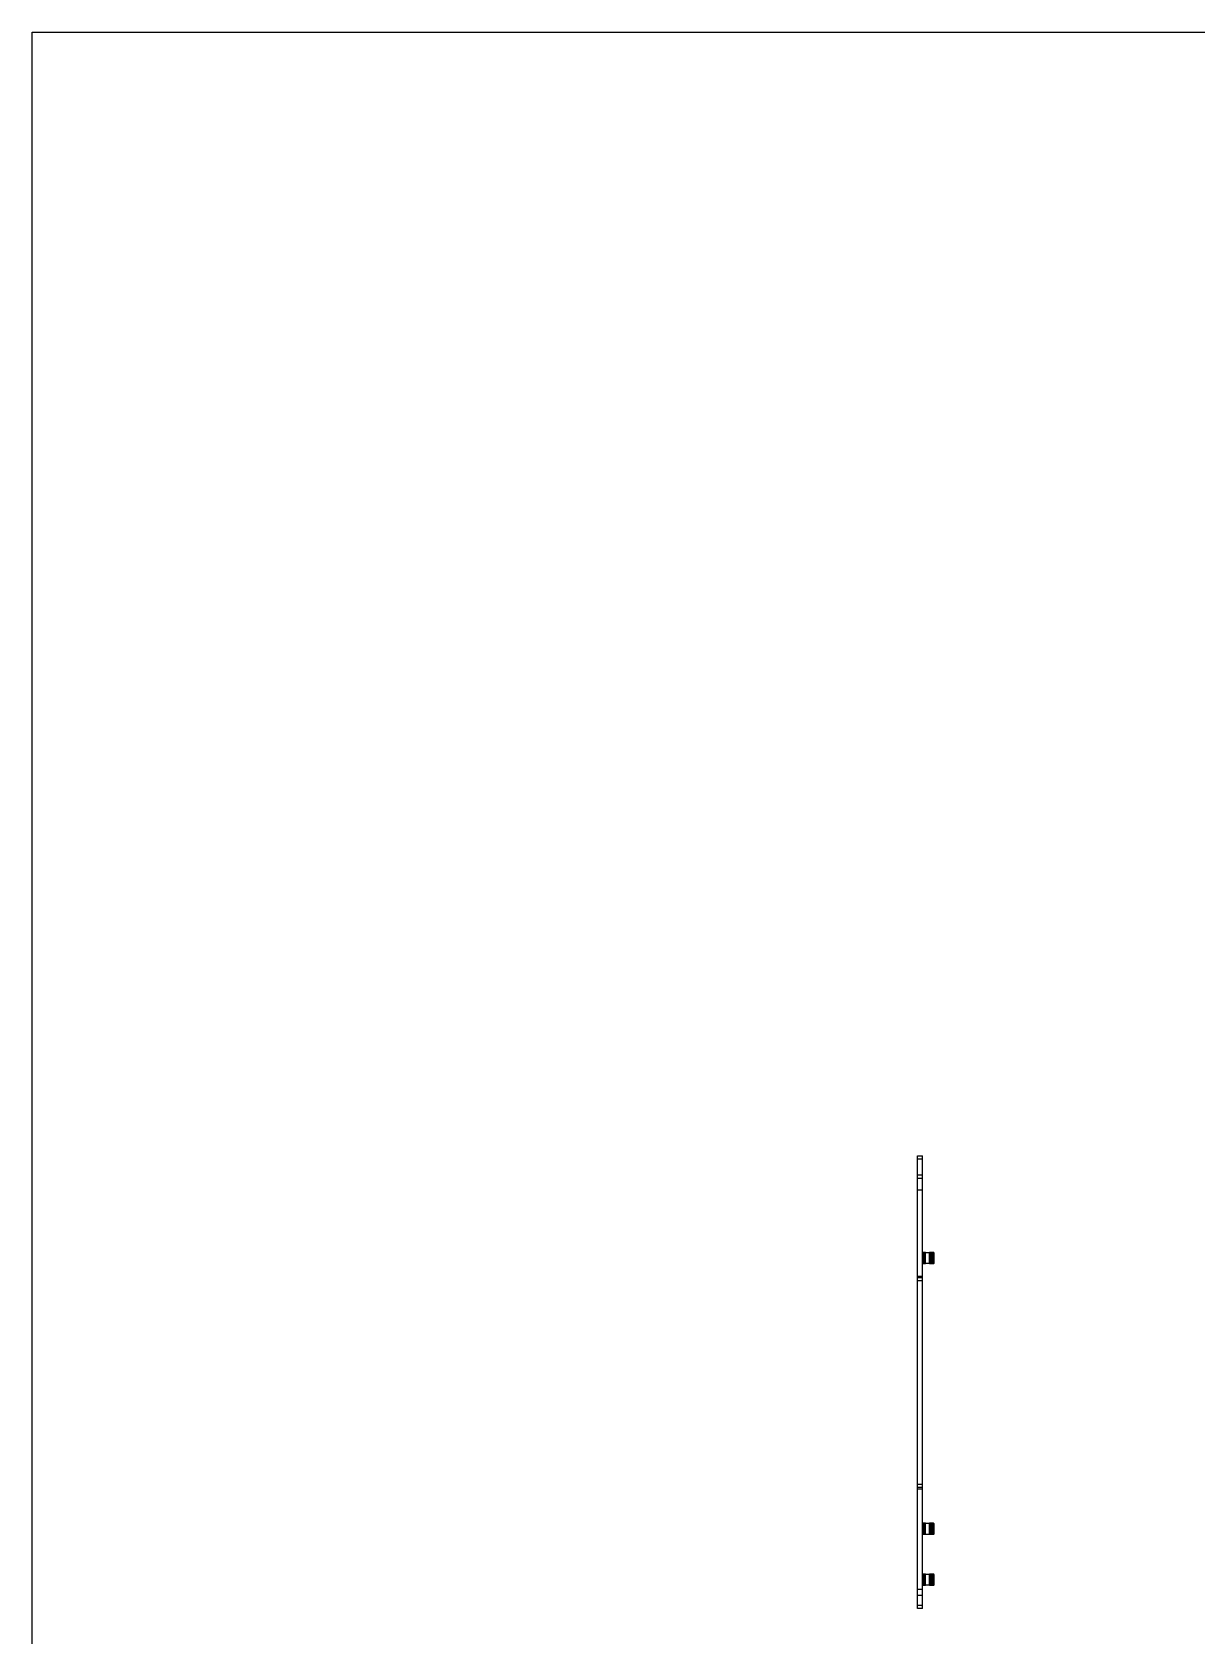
# Model space of a CAD drawing. Header units: millimetres. Extents: x 0 to 1189, y 0 to 841.
# Drawn here: x 0 to 355, y 352 to 841 of the extents above; entities that cross this region are included whole.
import ezdxf

# ---------------------------------------------------------------- set-up
doc = ezdxf.new("R2010")
doc.units = ezdxf.units.MM
doc.header["$LTSCALE"] = 65.395
doc.layers.get('0').update_dxf_attribs({"linetype": 'CONTINUOUS'})

msp = doc.modelspace()

# ---------------------------------------------------------------- linework, layer by layer
at = {"color": 7, "linetype": 'Continuous'}
for p, q in [((0, 0), (0, 841)), ((0, 841), (1189, 841)), ((269.88, 360.38), (269.88, 498.35)), ((269.88, 498.35), (271.38, 498.35)), ((271.38, 497.35), (269.88, 497.35)), ((271.38, 360.38), (271.38, 498.35)), ((269.88, 492.58), (271.38, 492.58)), ((269.88, 491.58), (271.38, 491.58)), ((271.38, 487.88), (269.88, 487.88)), ((272.28, 468.91), (271.38, 468.91)), ((272.28, 468.87), (271.38, 468.87)), ((274.73, 468.82), (271.38, 468.82)), ((272.28, 468.81), (271.38, 468.81)), ((271.38, 468.75), (272.28, 468.75)), ((272.28, 468.73), (271.38, 468.73)), ((271.38, 468.66), (272.28, 468.66)), ((272.28, 468.64), (271.38, 468.64)), ((271.38, 468.55), (272.28, 468.55)), ((272.28, 468.53), (271.38, 468.53)), ((271.38, 468.43), (272.28, 468.43)), ((272.28, 468.41), (271.38, 468.41)), ((271.38, 468.3), (272.28, 468.3)), ((272.28, 468.27), (271.38, 468.27)), ((271.38, 468.15), (272.28, 468.15)), ((272.28, 468.12), (271.38, 468.12)), ((271.38, 467.99), (272.28, 467.99)), ((272.28, 467.96), (271.38, 467.96)), ((271.38, 467.83), (272.28, 467.83)), ((272.28, 467.79), (271.38, 467.79)), ((271.38, 467.65), (272.28, 467.65)), ((272.28, 467.62), (271.38, 467.62)), ((271.38, 467.47), (272.28, 467.47)), ((272.28, 467.44), (271.38, 467.44)), ((271.38, 467.29), (272.28, 467.29)), ((272.28, 467.26), (271.38, 467.26)), ((271.38, 467.11), (272.28, 467.11)), ((272.28, 467.07), (271.38, 467.07)), ((271.38, 466.93), (272.28, 466.93)), ((272.28, 466.89), (271.38, 466.89)), ((271.38, 466.75), (272.28, 466.75)), ((272.28, 466.71), (271.38, 466.71)), ((271.38, 466.57), (272.28, 466.57)), ((272.28, 466.54), (271.38, 466.54)), ((271.38, 466.41), (272.28, 466.41)), ((272.28, 466.37), (271.38, 466.37)), ((271.38, 466.25), (272.28, 466.25)), ((272.28, 466.21), (271.38, 466.21)), ((271.38, 466.1), (272.28, 466.1)), ((272.28, 466.07), (271.38, 466.07)), ((271.38, 465.96), (272.28, 465.96)), ((272.28, 465.93), (271.38, 465.93)), ((271.38, 465.83), (272.28, 465.83)), ((272.28, 465.81), (271.38, 465.81)), ((271.38, 465.73), (272.28, 465.73)), ((272.28, 465.71), (271.38, 465.71)), ((271.38, 465.63), (272.28, 465.63)), ((272.28, 465.62), (271.38, 465.62)), ((271.38, 465.56), (272.28, 465.56)), ((274.73, 465.54), (271.38, 465.54)), ((272.28, 465.49), (271.38, 465.49)), ((272.28, 465.45), (271.38, 465.45)), ((272.28, 468.91), (272.28, 468.91)), ((272.28, 465.49), (272.28, 468.87)), ((272.28, 465.45), (272.28, 465.46)), ((273.48, 468.91), (273.48, 468.91)), ((274.73, 468.91), (273.48, 468.91)), ((273.48, 465.49), (273.48, 468.87)), ((274.73, 468.87), (273.48, 468.87)), ((274.73, 468.81), (273.48, 468.81)), ((273.48, 468.75), (274.73, 468.75)), ((274.73, 468.73), (273.48, 468.73)), ((273.48, 468.66), (274.73, 468.66)), ((274.73, 468.64), (273.48, 468.64)), ((273.48, 468.55), (274.73, 468.55)), ((274.73, 468.53), (273.48, 468.53)), ((273.48, 468.43), (274.73, 468.43)), ((274.73, 468.41), (273.48, 468.41)), ((273.48, 468.3), (274.73, 468.3)), ((274.73, 468.27), (273.48, 468.27)), ((273.48, 468.15), (274.73, 468.15)), ((274.73, 468.12), (273.48, 468.12)), ((273.48, 467.99), (274.73, 467.99)), ((274.73, 467.96), (273.48, 467.96)), ((273.48, 467.83), (274.73, 467.83)), ((274.73, 467.79), (273.48, 467.79)), ((273.48, 467.65), (274.73, 467.65)), ((274.73, 467.62), (273.48, 467.62)), ((273.48, 467.47), (274.73, 467.47)), ((274.73, 467.44), (273.48, 467.44)), ((273.48, 467.29), (274.73, 467.29)), ((274.73, 467.26), (273.48, 467.26)), ((273.48, 467.11), (274.73, 467.11)), ((274.73, 467.07), (273.48, 467.07)), ((273.48, 466.93), (274.73, 466.93)), ((274.73, 466.89), (273.48, 466.89)), ((273.48, 466.75), (274.73, 466.75)), ((274.73, 466.71), (273.48, 466.71)), ((273.48, 466.57), (274.73, 466.57)), ((274.73, 466.54), (273.48, 466.54)), ((273.48, 466.41), (274.73, 466.41)), ((274.73, 466.37), (273.48, 466.37)), ((273.48, 466.25), (274.73, 466.25)), ((274.73, 466.21), (273.48, 466.21)), ((273.48, 466.1), (274.73, 466.1)), ((274.73, 466.07), (273.48, 466.07)), ((273.48, 465.96), (274.73, 465.96)), ((274.73, 465.93), (273.48, 465.93)), ((273.48, 465.83), (274.73, 465.83)), ((274.73, 465.81), (273.48, 465.81)), ((273.48, 465.73), (274.73, 465.73)), ((274.73, 465.71), (273.48, 465.71)), ((273.48, 465.63), (274.73, 465.63)), ((274.73, 465.62), (273.48, 465.62)), ((273.48, 465.56), (274.73, 465.56)), ((274.73, 465.49), (273.48, 465.49)), ((273.48, 465.46), (273.48, 465.45)), ((274.73, 465.45), (273.48, 465.45)), ((274.73, 468.91), (274.73, 468.91)), ((274.73, 468.87), (274.73, 468.88)), ((274.73, 468.81), (274.73, 468.82)), ((274.73, 468.73), (274.73, 468.75)), ((274.73, 468.64), (274.73, 468.66)), ((274.73, 468.53), (274.73, 468.55)), ((274.73, 468.41), (274.73, 468.43)), ((274.73, 468.43), (274.78, 468.43)), ((274.73, 468.27), (274.73, 468.3)), ((274.73, 468.3), (274.78, 468.3)), ((274.73, 468.3), (274.8, 468.3)), ((274.73, 468.17), (274.8, 468.17)), ((274.73, 468.12), (274.73, 468.15)), ((274.73, 467.96), (274.73, 467.99)), ((274.73, 467.79), (274.73, 467.83)), ((274.73, 467.62), (274.73, 467.65)), ((274.73, 467.44), (274.73, 467.47)), ((274.73, 467.26), (274.73, 467.29)), ((274.73, 467.07), (274.73, 467.11)), ((274.73, 466.89), (274.73, 466.93)), ((274.73, 466.71), (274.73, 466.75)), ((274.73, 466.54), (274.73, 466.57)), ((274.73, 466.37), (274.73, 466.41)), ((274.73, 466.21), (274.73, 466.25)), ((274.73, 466.2), (274.8, 466.2)), ((274.73, 466.07), (274.73, 466.1)), ((274.75, 466.07), (274.73, 466.07)), ((274.73, 466.06), (274.8, 466.06)), ((274.73, 465.93), (274.73, 465.96)), ((274.75, 465.93), (274.73, 465.93)), ((274.73, 465.81), (274.73, 465.83)), ((274.73, 465.71), (274.73, 465.73)), ((274.73, 465.62), (274.73, 465.63)), ((274.73, 465.54), (274.73, 465.56)), ((274.73, 465.49), (274.73, 465.5)), ((274.73, 465.45), (274.73, 465.46)), ((274.78, 468.43), (274.8, 468.43)), ((274.78, 468.3), (274.8, 468.3)), ((274.88, 468.78), (274.84, 468.82)), ((274.88, 465.58), (274.84, 465.55)), ((274.88, 465.58), (274.88, 468.78)), ((269.88, 461.71), (271.38, 461.71)), ((269.88, 461.21), (271.38, 461.21)), ((271.38, 460.21), (269.88, 460.21)), ((269.88, 398.21), (271.38, 398.21)), ((271.38, 397.21), (269.88, 397.21)), ((271.38, 396.71), (269.88, 396.71)), ((272.28, 386.31), (271.38, 386.31)), ((272.28, 386.27), (271.38, 386.27)), ((274.73, 386.22), (271.38, 386.22)), ((272.28, 386.21), (271.38, 386.21)), ((271.38, 386.15), (272.28, 386.15)), ((272.28, 386.13), (271.38, 386.13)), ((271.38, 386.06), (272.28, 386.06)), ((272.28, 386.04), (271.38, 386.04)), ((271.38, 385.95), (272.28, 385.95)), ((272.28, 385.93), (271.38, 385.93)), ((271.38, 385.83), (272.28, 385.83)), ((272.28, 385.81), (271.38, 385.81)), ((271.38, 385.7), (272.28, 385.7)), ((272.28, 385.67), (271.38, 385.67)), ((271.38, 385.55), (272.28, 385.55)), ((272.28, 385.52), (271.38, 385.52)), ((271.38, 385.39), (272.28, 385.39)), ((272.28, 385.36), (271.38, 385.36)), ((271.38, 385.23), (272.28, 385.23)), ((272.28, 385.19), (271.38, 385.19)), ((271.38, 385.05), (272.28, 385.05)), ((272.28, 385.02), (271.38, 385.02)), ((271.38, 384.87), (272.28, 384.87)), ((272.28, 384.84), (271.38, 384.84)), ((271.38, 384.69), (272.28, 384.69)), ((272.28, 384.66), (271.38, 384.66)), ((271.38, 384.51), (272.28, 384.51)), ((272.28, 384.47), (271.38, 384.47)), ((271.38, 384.33), (272.28, 384.33)), ((272.28, 384.29), (271.38, 384.29)), ((271.38, 384.15), (272.28, 384.15)), ((272.28, 384.11), (271.38, 384.11)), ((271.38, 383.97), (272.28, 383.97)), ((272.28, 383.94), (271.38, 383.94)), ((271.38, 383.81), (272.28, 383.81)), ((272.28, 383.77), (271.38, 383.77)), ((271.38, 383.65), (272.28, 383.65)), ((272.28, 383.61), (271.38, 383.61)), ((271.38, 383.5), (272.28, 383.5)), ((272.28, 383.47), (271.38, 383.47)), ((271.38, 383.36), (272.28, 383.36)), ((272.28, 383.33), (271.38, 383.33)), ((271.38, 383.23), (272.28, 383.23)), ((272.28, 383.21), (271.38, 383.21)), ((271.38, 383.13), (272.28, 383.13)), ((272.28, 383.11), (271.38, 383.11)), ((271.38, 383.03), (272.28, 383.03)), ((272.28, 383.02), (271.38, 383.02)), ((271.38, 382.96), (272.28, 382.96)), ((274.73, 382.94), (271.38, 382.94)), ((272.28, 382.89), (271.38, 382.89)), ((272.28, 382.85), (271.38, 382.85)), ((272.28, 386.31), (272.28, 386.31)), ((272.28, 386.09), (272.28, 386.27)), ((272.28, 383.11), (272.28, 386.06)), ((272.28, 382.9), (272.28, 383.08)), ((272.28, 382.85), (272.28, 382.86)), ((274.73, 386.31), (273.48, 386.31)), ((273.48, 386.31), (273.48, 386.31)), ((274.73, 386.27), (273.48, 386.27)), ((273.48, 386.17), (273.48, 386.27)), ((274.73, 386.21), (273.48, 386.21)), ((273.48, 386.15), (274.73, 386.15)), ((273.48, 382.89), (273.48, 386.15)), ((274.73, 386.13), (273.48, 386.13)), ((273.48, 386.06), (274.73, 386.06)), ((274.73, 386.04), (273.48, 386.04)), ((273.48, 385.95), (274.73, 385.95)), ((274.73, 385.93), (273.48, 385.93)), ((273.48, 385.83), (274.73, 385.83)), ((274.73, 385.81), (273.48, 385.81)), ((273.48, 385.7), (274.73, 385.7)), ((274.73, 385.67), (273.48, 385.67)), ((273.48, 385.55), (274.73, 385.55)), ((274.73, 385.52), (273.48, 385.52)), ((273.48, 385.39), (274.73, 385.39)), ((274.73, 385.36), (273.48, 385.36)), ((273.48, 385.23), (274.73, 385.23)), ((274.73, 385.19), (273.48, 385.19)), ((273.48, 385.05), (274.73, 385.05)), ((274.73, 385.02), (273.48, 385.02)), ((273.48, 384.87), (274.73, 384.87)), ((274.73, 384.84), (273.48, 384.84)), ((273.48, 384.69), (274.73, 384.69)), ((274.73, 384.66), (273.48, 384.66)), ((273.48, 384.51), (274.73, 384.51)), ((274.73, 384.47), (273.48, 384.47)), ((273.48, 384.33), (274.73, 384.33)), ((274.73, 384.29), (273.48, 384.29)), ((273.48, 384.15), (274.73, 384.15)), ((274.73, 384.11), (273.48, 384.11)), ((273.48, 383.97), (274.73, 383.97)), ((274.73, 383.94), (273.48, 383.94)), ((273.48, 383.81), (274.73, 383.81)), ((274.73, 383.77), (273.48, 383.77)), ((273.48, 383.65), (274.73, 383.65)), ((274.73, 383.61), (273.48, 383.61)), ((273.48, 383.5), (274.73, 383.5)), ((274.73, 383.47), (273.48, 383.47)), ((273.48, 383.36), (274.73, 383.36)), ((274.73, 383.33), (273.48, 383.33)), ((273.48, 383.23), (274.73, 383.23)), ((274.73, 383.21), (273.48, 383.21)), ((273.48, 383.13), (274.73, 383.13)), ((274.73, 383.11), (273.48, 383.11)), ((273.48, 383.03), (274.73, 383.03)), ((274.73, 383.02), (273.48, 383.02)), ((273.48, 382.96), (274.73, 382.96)), ((274.73, 382.89), (273.48, 382.89)), ((273.48, 382.86), (273.48, 382.85)), ((274.73, 382.85), (273.48, 382.85)), ((274.73, 386.31), (274.73, 386.31)), ((274.73, 386.27), (274.73, 386.28)), ((274.73, 386.21), (274.73, 386.22)), ((274.73, 386.13), (274.73, 386.15)), ((274.73, 386.04), (274.73, 386.06)), ((274.73, 385.93), (274.73, 385.95)), ((274.73, 385.81), (274.73, 385.83)), ((274.73, 385.83), (274.78, 385.83)), ((274.73, 385.67), (274.73, 385.7)), ((274.73, 385.7), (274.8, 385.7)), ((274.73, 385.7), (274.78, 385.7)), ((274.73, 385.57), (274.8, 385.57)), ((274.73, 385.52), (274.73, 385.55)), ((274.73, 385.36), (274.73, 385.39)), ((274.73, 385.19), (274.73, 385.23)), ((274.73, 385.02), (274.73, 385.05)), ((274.73, 384.84), (274.73, 384.87)), ((274.73, 384.66), (274.73, 384.69)), ((274.73, 384.47), (274.73, 384.51)), ((274.73, 384.29), (274.73, 384.33)), ((274.73, 384.11), (274.73, 384.15)), ((274.73, 383.94), (274.73, 383.97)), ((274.73, 383.77), (274.73, 383.81)), ((274.73, 383.61), (274.73, 383.65)), ((274.73, 383.6), (274.8, 383.6)), ((274.73, 383.47), (274.73, 383.5)), ((274.75, 383.47), (274.73, 383.47)), ((274.73, 383.46), (274.8, 383.46)), ((274.73, 383.33), (274.73, 383.36)), ((274.75, 383.33), (274.73, 383.33)), ((274.73, 383.21), (274.73, 383.23)), ((274.73, 383.11), (274.73, 383.13)), ((274.73, 383.02), (274.73, 383.03)), ((274.73, 382.94), (274.73, 382.96)), ((274.73, 382.89), (274.73, 382.9)), ((274.73, 382.85), (274.73, 382.86)), ((274.78, 385.83), (274.8, 385.83)), ((274.78, 385.7), (274.8, 385.7)), ((274.88, 386.18), (274.84, 386.22)), ((274.88, 382.98), (274.84, 382.95)), ((274.88, 382.98), (274.88, 386.18)), ((272.28, 370.81), (271.38, 370.81)), ((272.28, 370.77), (271.38, 370.77)), ((274.73, 370.72), (271.38, 370.72)), ((272.28, 370.71), (271.38, 370.71)), ((271.38, 370.65), (272.28, 370.65)), ((272.28, 370.63), (271.38, 370.63)), ((271.38, 370.56), (272.28, 370.56)), ((272.28, 370.54), (271.38, 370.54)), ((271.38, 370.45), (272.28, 370.45)), ((272.28, 370.43), (271.38, 370.43)), ((271.38, 370.33), (272.28, 370.33)), ((272.28, 370.31), (271.38, 370.31)), ((271.38, 370.2), (272.28, 370.2)), ((272.28, 370.17), (271.38, 370.17)), ((271.38, 370.07), (271.68, 370.07)), ((271.38, 370.05), (272.28, 370.05)), ((272.28, 370.02), (271.38, 370.02)), ((271.38, 369.89), (272.28, 369.89)), ((272.28, 369.86), (271.38, 369.86)), ((271.38, 369.73), (272.28, 369.73)), ((272.28, 369.69), (271.38, 369.69)), ((271.38, 369.55), (272.28, 369.55)), ((272.28, 369.52), (271.38, 369.52)), ((271.38, 369.37), (272.28, 369.37)), ((272.28, 369.34), (271.38, 369.34)), ((271.38, 369.19), (272.28, 369.19)), ((272.28, 369.16), (271.38, 369.16)), ((271.38, 369.01), (272.28, 369.01)), ((272.28, 368.97), (271.38, 368.97)), ((271.38, 368.83), (272.28, 368.83)), ((272.28, 368.79), (271.38, 368.79)), ((271.38, 368.65), (272.28, 368.65)), ((272.28, 368.61), (271.38, 368.61)), ((271.38, 368.47), (272.28, 368.47)), ((272.28, 368.44), (271.38, 368.44)), ((271.38, 368.31), (272.28, 368.31)), ((272.28, 368.27), (271.38, 368.27)), ((271.38, 368.15), (272.28, 368.15)), ((272.28, 368.11), (271.38, 368.11)), ((271.38, 368), (272.28, 368)), ((272.28, 367.97), (271.38, 367.97)), ((271.38, 367.86), (272.28, 367.86)), ((272.28, 367.83), (271.38, 367.83)), ((271.38, 367.73), (272.28, 367.73)), ((272.28, 367.71), (271.38, 367.71)), ((271.38, 367.63), (272.28, 367.63)), ((272.28, 367.61), (271.38, 367.61)), ((271.38, 367.53), (272.28, 367.53)), ((272.28, 367.52), (271.38, 367.52)), ((271.38, 367.46), (272.28, 367.46)), ((274.73, 367.44), (271.38, 367.44)), ((272.28, 367.39), (271.38, 367.39)), ((272.28, 367.35), (271.38, 367.35)), ((272.28, 370.81), (272.28, 370.81)), ((272.28, 370.59), (272.28, 370.77)), ((272.28, 367.4), (272.28, 370.56)), ((272.28, 367.35), (272.28, 367.36)), ((274.73, 370.81), (273.48, 370.81)), ((273.48, 370.81), (273.48, 370.81)), ((274.73, 370.77), (273.48, 370.77)), ((273.48, 370.67), (273.48, 370.77)), ((274.73, 370.71), (273.48, 370.71)), ((273.48, 370.65), (274.73, 370.65)), ((273.48, 367.39), (273.48, 370.65)), ((274.73, 370.63), (273.48, 370.63)), ((273.48, 370.56), (274.73, 370.56)), ((274.73, 370.54), (273.48, 370.54)), ((273.48, 370.45), (274.73, 370.45)), ((274.73, 370.43), (273.48, 370.43)), ((273.48, 370.33), (274.73, 370.33)), ((274.73, 370.31), (273.48, 370.31)), ((273.48, 370.2), (274.73, 370.2)), ((274.73, 370.17), (273.48, 370.17)), ((273.48, 370.05), (274.73, 370.05)), ((274.73, 370.02), (273.48, 370.02)), ((273.48, 369.89), (274.73, 369.89)), ((274.73, 369.86), (273.48, 369.86)), ((273.48, 369.73), (274.73, 369.73)), ((274.73, 369.69), (273.48, 369.69)), ((273.48, 369.55), (274.73, 369.55)), ((274.73, 369.52), (273.48, 369.52)), ((273.48, 369.37), (274.73, 369.37)), ((274.73, 369.34), (273.48, 369.34)), ((273.48, 369.19), (274.73, 369.19)), ((274.73, 369.16), (273.48, 369.16)), ((273.48, 369.01), (274.73, 369.01)), ((274.73, 368.97), (273.48, 368.97)), ((273.48, 368.83), (274.73, 368.83)), ((274.73, 368.79), (273.48, 368.79)), ((273.48, 368.65), (274.73, 368.65)), ((274.73, 368.61), (273.48, 368.61)), ((273.48, 368.47), (274.73, 368.47)), ((274.73, 368.44), (273.48, 368.44)), ((273.48, 368.31), (274.73, 368.31)), ((274.73, 368.27), (273.48, 368.27)), ((273.48, 368.15), (274.73, 368.15)), ((274.73, 368.11), (273.48, 368.11)), ((273.48, 368), (274.73, 368)), ((274.73, 367.97), (273.48, 367.97)), ((273.48, 367.86), (274.73, 367.86)), ((274.73, 367.83), (273.48, 367.83)), ((273.48, 367.73), (274.73, 367.73)), ((274.73, 367.71), (273.48, 367.71)), ((273.48, 367.63), (274.73, 367.63)), ((274.73, 367.61), (273.48, 367.61)), ((273.48, 367.53), (274.73, 367.53)), ((274.73, 367.52), (273.48, 367.52)), ((273.48, 367.46), (274.73, 367.46)), ((274.73, 367.39), (273.48, 367.39)), ((273.48, 367.36), (273.48, 367.35)), ((274.73, 367.35), (273.48, 367.35)), ((274.73, 370.81), (274.73, 370.81)), ((274.73, 370.77), (274.73, 370.78)), ((274.73, 370.71), (274.73, 370.72)), ((274.73, 370.63), (274.73, 370.65)), ((274.73, 370.54), (274.73, 370.56)), ((274.73, 370.43), (274.73, 370.45)), ((274.73, 370.31), (274.73, 370.33)), ((274.73, 370.33), (274.78, 370.33)), ((274.73, 370.17), (274.73, 370.2)), ((274.73, 370.2), (274.8, 370.2)), ((274.73, 370.2), (274.78, 370.2)), ((274.73, 370.07), (274.8, 370.07)), ((274.73, 370.02), (274.73, 370.05)), ((274.73, 369.86), (274.73, 369.89)), ((274.73, 369.69), (274.73, 369.73)), ((274.73, 369.52), (274.73, 369.55)), ((274.73, 369.34), (274.73, 369.37)), ((274.73, 369.16), (274.73, 369.19)), ((274.73, 368.97), (274.73, 369.01)), ((274.73, 368.79), (274.73, 368.83)), ((274.73, 368.61), (274.73, 368.65)), ((274.73, 368.44), (274.73, 368.47)), ((274.73, 368.27), (274.73, 368.31)), ((274.73, 368.11), (274.73, 368.15)), ((274.73, 368.1), (274.8, 368.1)), ((274.73, 367.97), (274.73, 368)), ((274.75, 367.97), (274.73, 367.97)), ((274.73, 367.96), (274.8, 367.96)), ((274.73, 367.83), (274.73, 367.86)), ((274.75, 367.83), (274.73, 367.83)), ((274.73, 367.71), (274.73, 367.73)), ((274.73, 367.61), (274.73, 367.63)), ((274.73, 367.52), (274.73, 367.53)), ((274.73, 367.44), (274.73, 367.46)), ((274.73, 367.39), (274.73, 367.4)), ((274.73, 367.35), (274.73, 367.36)), ((274.78, 370.33), (274.8, 370.33)), ((274.78, 370.2), (274.8, 370.2)), ((274.88, 370.68), (274.84, 370.72)), ((274.88, 367.48), (274.84, 367.45)), ((274.88, 367.48), (274.88, 370.68)), ((269.88, 366.28), (271.38, 366.28)), ((271.38, 364.28), (269.88, 364.28)), ((269.88, 361.38), (271.38, 361.38)), ((271.38, 360.38), (269.88, 360.38))]:
    msp.add_line(p, q, dxfattribs=at)
for centre, radius, start, end in [((271.58, 352.17), 114.03, 89.8678, 90.103), ((271.38, 464.99), 5.16, 48.7454, 49.4829), ((271.74, 464.84), 5.02, 52.7984, 53.5136), ((269.79, 464.79), 6.41, 39.2117, 39.5667), ((272.07, 464.51), 5.06, 57.6769, 58.3466), ((269.5, 464.69), 6.66, 37.9083, 38.2597), ((272.35, 463.87), 5.42, 63.4597, 64.0509), ((269.27, 464.57), 6.86, 36.9664, 37.3148), ((272.58, 462.55), 6.48, 70.165, 70.6361), ((269.11, 464.45), 7, 36.355, 36.7012), ((272.73, 459.17), 9.59, 77.7009, 78.0076), ((269.03, 464.33), 7.08, 36.0541, 36.3992), ((269.34, 464.43), 6.7, 35.3175, 36.4127), ((269.41, 464.31), 6.63, 35.6158, 36.7148), ((272.82, 477.15), 9.2, 281.9868, 282.4646), ((269.57, 464.19), 6.49, 36.2224, 37.3286), ((272.66, 473.87), 6.22, 289.3556, 290.0889), ((269.79, 464.06), 6.29, 37.1575, 38.2738), ((272.44, 472.52), 5.22, 295.939, 296.8583), ((270.06, 463.94), 6.05, 38.4528, 39.5812), ((272.17, 471.81), 4.88, 301.6426, 302.6826), ((270.39, 463.81), 5.77, 40.1528, 41.2935), ((271.74, 471.51), 5.02, 306.4864, 307.2016), ((270.49, 463.43), 5.83, 43.0903, 43.4515), ((271.38, 471.21), 5.16, 310.5171, 311.2546), ((270.88, 463.25), 5.55, 45.7946, 46.1562), ((271.11, 470.87), 5.22, 313.8273, 314.9807), ((271.27, 463.03), 5.32, 49.1191, 49.4769), ((270.74, 470.7), 5.49, 316.5326, 317.6831), ((271.84, 462.99), 4.85, 52.4148, 53.5243), ((270.39, 470.56), 5.77, 318.7061, 319.8468), ((272.17, 462.56), 4.88, 57.3171, 58.3571), ((270.06, 470.43), 6.05, 320.4184, 321.5468), ((272.44, 461.85), 5.22, 63.1414, 64.0607), ((269.79, 470.3), 6.29, 321.7258, 322.8421), ((272.66, 460.5), 6.22, 69.9108, 70.6442), ((269.24, 470.43), 6.9, 322.6842, 323.0306), ((272.65, 456.46), 9.97, 77.8565, 78.0045), ((269.08, 470.31), 7.04, 323.2978, 323.6421), ((269, 470.18), 7.12, 323.5997, 323.9429), ((269, 470.06), 7.12, 323.5997, 323.9429), ((272.65, 475.57), 9.97, 281.9955, 282.1435), ((269.26, 469.8), 6.82, 323.2939, 324.0052), ((272.5, 472.05), 6.73, 289.3685, 289.5961), ((269.41, 469.68), 6.68, 322.6802, 323.3961), ((272.27, 470.67), 5.62, 295.9545, 296.2405), ((269.64, 469.57), 6.48, 321.7351, 322.4575), ((269.92, 469.47), 6.23, 320.428, 321.1579), ((271.98, 470), 5.24, 301.6593, 301.9836), ((271.64, 469.66), 5.19, 306.4924, 306.8391), ((271.27, 469.5), 5.32, 310.5231, 310.8809), ((270.19, 465.12), 5.88, 38.4443, 39.2177), ((269.92, 465.02), 6.12, 37.1492, 37.9142), ((269.7, 464.9), 6.32, 36.2143, 36.9721), ((269.56, 464.78), 6.45, 35.6078, 36.3606), ((269.48, 464.66), 6.52, 35.3095, 36.0597), ((270.86, 463.77), 5.33, 42.3075, 43.0967), ((271.22, 463.6), 5.06, 45.0095, 45.8012), ((271.59, 463.39), 4.84, 48.3408, 49.1259), ((269.72, 470.07), 6.3, 323.0274, 323.7872), ((272.89, 457.55), 8.86, 77.5302, 77.8601), ((269.43, 470.05), 6.61, 323.6455, 324.0125), ((272.97, 441.25), 24.88, 85.7688, 85.8838), ((269.35, 469.93), 6.68, 323.9463, 324.3121), ((272.97, 490.76), 24.88, 274.1162, 274.2312), ((269.35, 469.8), 6.68, 323.9463, 324.3121), ((272.89, 474.48), 8.86, 282.1399, 282.4698), ((272.65, 471.62), 6.27, 289.5974, 289.8401), ((272.52, 470.15), 5.04, 296.2341, 296.8675), ((272.25, 469.56), 4.72, 301.9767, 302.6925), ((272.34, 464.95), 4.55, 57.3015, 57.6718), ((272.61, 464.39), 4.85, 63.127, 63.455), ((272.82, 463.22), 5.77, 69.8988, 70.161), ((272.97, 460.24), 8.5, 77.5271, 77.6983), ((272.03, 471.13), 4.54, 307.2069, 307.6011), ((271.69, 470.85), 4.68, 311.2598, 311.6652), ((269.7, 469.85), 6.27, 324.0095, 324.3971), ((269.63, 469.72), 6.34, 324.3091, 324.6954), ((269.63, 469.6), 6.34, 324.3091, 324.6954), ((269.7, 469.48), 6.27, 324.0095, 324.3971), ((269.85, 469.36), 6.14, 323.4005, 323.7908), ((272.83, 471.13), 5.75, 289.8378, 290.1009), ((270.06, 469.24), 5.95, 322.4619, 322.8559), ((270.33, 469.14), 5.71, 321.1625, 321.561), ((271.58, 269.57), 114.03, 89.8678, 90.103), ((271.38, 382.39), 5.16, 48.7454, 49.4829), ((271.74, 382.24), 5.02, 52.7984, 53.5136), ((269.79, 382.19), 6.41, 39.2117, 39.5667), ((272.07, 381.91), 5.06, 57.6769, 58.3466), ((269.5, 382.09), 6.66, 37.9083, 38.2597), ((272.35, 381.27), 5.42, 63.4597, 64.0509), ((269.27, 381.97), 6.86, 36.9664, 37.3148), ((272.58, 379.95), 6.48, 70.165, 70.6361), ((269.11, 381.85), 7, 36.355, 36.7012), ((272.73, 376.57), 9.59, 77.7009, 78.0076), ((269.03, 381.73), 7.08, 36.0541, 36.3992), ((269.34, 381.83), 6.7, 35.3175, 36.4127), ((269.41, 381.71), 6.63, 35.6158, 36.7148), ((272.82, 394.55), 9.2, 281.9868, 282.4646), ((269.57, 381.59), 6.49, 36.2224, 37.3286), ((272.66, 391.27), 6.22, 289.3556, 290.0889), ((269.79, 381.46), 6.29, 37.1575, 38.2738), ((272.44, 389.92), 5.22, 295.939, 296.8583), ((270.06, 381.34), 6.05, 38.4528, 39.5812), ((272.17, 389.21), 4.88, 301.6426, 302.6826), ((270.39, 381.21), 5.77, 40.1528, 41.2935), ((271.74, 388.91), 5.02, 306.4864, 307.2016), ((270.49, 380.83), 5.83, 43.0903, 43.4515), ((271.38, 388.61), 5.16, 310.5171, 311.2546), ((270.88, 380.65), 5.55, 45.7946, 46.1562), ((271.11, 388.27), 5.22, 313.8273, 314.9807), ((271.27, 380.43), 5.32, 49.1191, 49.4769), ((270.74, 388.1), 5.49, 316.5326, 317.6831), ((271.84, 380.39), 4.85, 52.4148, 53.5243), ((270.39, 387.96), 5.77, 318.7061, 319.8468), ((272.17, 379.96), 4.88, 57.3171, 58.3571), ((270.06, 387.83), 6.05, 320.4184, 321.5468), ((272.44, 379.25), 5.22, 63.1414, 64.0607), ((269.79, 387.7), 6.29, 321.7258, 322.8421), ((272.66, 377.9), 6.22, 69.9108, 70.6442), ((269.24, 387.83), 6.9, 322.6842, 323.0306), ((272.65, 373.86), 9.97, 77.8565, 78.0045), ((269.08, 387.71), 7.04, 323.2978, 323.6421), ((269, 387.58), 7.12, 323.5997, 323.9429), ((269, 387.46), 7.12, 323.5997, 323.9429), ((272.65, 392.97), 9.97, 281.9955, 282.1435), ((269.26, 387.2), 6.82, 323.2939, 324.0052), ((272.5, 389.45), 6.73, 289.3685, 289.5961), ((269.41, 387.08), 6.68, 322.6802, 323.3961), ((272.27, 388.07), 5.62, 295.9545, 296.2405), ((269.64, 386.97), 6.48, 321.7351, 322.4575), ((269.92, 386.87), 6.23, 320.428, 321.1579), ((271.98, 387.4), 5.24, 301.6593, 301.9836), ((271.64, 387.06), 5.19, 306.4924, 306.8391), ((271.27, 386.9), 5.32, 310.5231, 310.8809), ((270.19, 382.52), 5.88, 38.4443, 39.2177), ((269.92, 382.42), 6.12, 37.1492, 37.9142), ((269.7, 382.3), 6.32, 36.2143, 36.9721), ((269.56, 382.18), 6.45, 35.6078, 36.3606), ((269.48, 382.06), 6.52, 35.3095, 36.0597), ((270.86, 381.17), 5.33, 42.3075, 43.0967), ((271.22, 381), 5.06, 45.0095, 45.8012), ((271.59, 380.79), 4.84, 48.3408, 49.1259), ((269.72, 387.47), 6.3, 323.0274, 323.7872), ((272.89, 374.95), 8.86, 77.5302, 77.8601), ((269.43, 387.45), 6.61, 323.6455, 324.0125), ((272.97, 358.65), 24.88, 85.7688, 85.8838), ((269.35, 387.33), 6.68, 323.9463, 324.3121), ((272.97, 408.16), 24.88, 274.1162, 274.2312), ((269.35, 387.2), 6.68, 323.9463, 324.3121), ((272.89, 391.88), 8.86, 282.1399, 282.4698), ((272.65, 389.02), 6.27, 289.5974, 289.8401), ((272.52, 387.55), 5.04, 296.2341, 296.8675), ((272.25, 386.96), 4.72, 301.9767, 302.6925), ((272.34, 382.35), 4.55, 57.3015, 57.6718), ((272.61, 381.79), 4.85, 63.127, 63.455), ((272.82, 380.62), 5.77, 69.8988, 70.161), ((272.97, 377.64), 8.5, 77.5271, 77.6983), ((272.03, 388.53), 4.54, 307.2069, 307.6011), ((271.69, 388.25), 4.68, 311.2598, 311.6652), ((269.7, 387.25), 6.27, 324.0095, 324.3971), ((269.63, 387.12), 6.34, 324.3091, 324.6954), ((269.63, 387), 6.34, 324.3091, 324.6954), ((269.7, 386.88), 6.27, 324.0095, 324.3971), ((269.85, 386.76), 6.14, 323.4005, 323.7908), ((272.83, 388.53), 5.75, 289.8378, 290.1009), ((270.06, 386.64), 5.95, 322.4619, 322.8559), ((270.33, 386.54), 5.71, 321.1625, 321.561), ((271.38, 366.89), 5.16, 48.7454, 49.4829), ((271.74, 366.74), 5.02, 52.7984, 53.5136), ((269.79, 366.69), 6.41, 39.2117, 39.5667), ((272.07, 366.41), 5.06, 57.6769, 58.3466), ((269.5, 366.59), 6.66, 37.9083, 38.2597), ((272.35, 365.77), 5.42, 63.4597, 64.0509), ((269.27, 366.47), 6.86, 36.9664, 37.3148), ((272.58, 364.45), 6.48, 70.165, 70.6361), ((269.11, 366.35), 7, 36.355, 36.7012), ((272.73, 361.07), 9.59, 77.7009, 78.0076), ((269.03, 366.23), 7.08, 36.0541, 36.3992), ((269.34, 366.33), 6.7, 35.3175, 36.4127), ((269.41, 366.21), 6.63, 35.6158, 36.7148), ((272.82, 379.05), 9.2, 281.9868, 282.4646), ((269.57, 366.09), 6.49, 36.2224, 37.3286), ((272.66, 375.77), 6.22, 289.3556, 290.0889), ((269.79, 365.96), 6.29, 37.1575, 38.2738), ((272.44, 374.42), 5.22, 295.939, 296.8583), ((270.06, 365.84), 6.05, 38.4528, 39.5812), ((272.17, 373.71), 4.88, 301.6426, 302.6826), ((270.39, 365.71), 5.77, 40.1528, 41.2935), ((271.74, 373.41), 5.02, 306.4864, 307.2016), ((270.49, 365.33), 5.83, 43.0903, 43.4515), ((271.38, 373.11), 5.16, 310.5171, 311.2546), ((270.88, 365.15), 5.55, 45.7946, 46.1562), ((271.11, 372.77), 5.22, 313.8273, 314.9807), ((271.27, 364.93), 5.32, 49.1191, 49.4769), ((270.74, 372.6), 5.49, 316.5326, 317.6831), ((271.84, 364.89), 4.85, 52.4148, 53.5243), ((270.39, 372.46), 5.77, 318.7061, 319.8468), ((272.17, 364.46), 4.88, 57.3171, 58.3571), ((270.06, 372.33), 6.05, 320.4184, 321.5468), ((272.44, 363.75), 5.22, 63.1414, 64.0607), ((269.79, 372.2), 6.29, 321.7258, 322.8421), ((272.66, 362.4), 6.22, 69.9108, 70.6442), ((269.24, 372.33), 6.9, 322.6842, 323.0306), ((272.65, 358.36), 9.97, 77.8565, 78.0045), ((269.08, 372.21), 7.04, 323.2978, 323.6421), ((269, 372.08), 7.12, 323.5997, 323.9429), ((269, 371.96), 7.12, 323.5997, 323.9429), ((272.65, 377.47), 9.97, 281.9955, 282.1435), ((269.26, 371.7), 6.82, 323.2939, 324.0052), ((272.5, 373.95), 6.73, 289.3685, 289.5961), ((269.41, 371.58), 6.68, 322.6802, 323.3961), ((272.27, 372.57), 5.62, 295.9545, 296.2405), ((269.64, 371.47), 6.48, 321.7351, 322.4575), ((269.92, 371.37), 6.23, 320.428, 321.1579), ((271.98, 371.9), 5.24, 301.6593, 301.9836), ((271.64, 371.56), 5.19, 306.4924, 306.8391), ((271.27, 371.4), 5.32, 310.5231, 310.8809), ((270.19, 367.02), 5.88, 38.4443, 39.2177), ((269.92, 366.92), 6.12, 37.1492, 37.9142), ((269.7, 366.8), 6.32, 36.2143, 36.9721), ((269.56, 366.68), 6.45, 35.6078, 36.3606), ((269.48, 366.56), 6.52, 35.3095, 36.0597), ((270.86, 365.67), 5.33, 42.3075, 43.0967), ((271.22, 365.5), 5.06, 45.0095, 45.8012), ((271.59, 365.29), 4.84, 48.3408, 49.1259), ((269.72, 371.97), 6.3, 323.0274, 323.7872), ((272.89, 359.45), 8.86, 77.5302, 77.8601), ((269.43, 371.95), 6.61, 323.6455, 324.0125), ((272.97, 343.15), 24.88, 85.7688, 85.8838), ((269.35, 371.83), 6.68, 323.9463, 324.3121), ((272.97, 392.66), 24.88, 274.1162, 274.2312), ((269.35, 371.7), 6.68, 323.9463, 324.3121), ((272.89, 376.38), 8.86, 282.1399, 282.4698), ((272.65, 373.52), 6.27, 289.5974, 289.8401), ((272.52, 372.05), 5.04, 296.2341, 296.8675), ((272.25, 371.46), 4.72, 301.9767, 302.6925), ((272.34, 366.85), 4.55, 57.3015, 57.6718), ((272.61, 366.29), 4.85, 63.127, 63.455), ((272.82, 365.12), 5.77, 69.8988, 70.161), ((272.97, 362.14), 8.5, 77.5271, 77.6983), ((272.03, 373.03), 4.54, 307.2069, 307.6011), ((271.69, 372.75), 4.68, 311.2598, 311.6652), ((269.7, 371.75), 6.27, 324.0095, 324.3971), ((269.63, 371.62), 6.34, 324.3091, 324.6954), ((269.63, 371.5), 6.34, 324.3091, 324.6954), ((269.7, 371.38), 6.27, 324.0095, 324.3971), ((269.85, 371.26), 6.14, 323.4005, 323.7908), ((272.83, 373.03), 5.75, 289.8378, 290.1009), ((270.06, 371.14), 5.95, 322.4619, 322.8559), ((270.33, 371.04), 5.71, 321.1625, 321.561)]:
    msp.add_arc(centre, radius, start, end, dxfattribs=at)
for points in [[(271.84, 468.17), (271.69, 468.17), (271.53, 468.17), (271.38, 468.17)], [(272.28, 467.52), (271.98, 467.52), (271.68, 467.53), (271.38, 467.53)], [(272.28, 467.35), (271.98, 467.35), (271.68, 467.36), (271.38, 467.36)], [(272.28, 467), (271.98, 467), (271.68, 467.01), (271.38, 467.01)], [(272.28, 466.83), (271.98, 466.83), (271.68, 466.84), (271.38, 466.84)], [(272.28, 466.66), (271.98, 466.66), (271.68, 466.67), (271.38, 466.67)], [(272.28, 466.5), (271.98, 466.5), (271.68, 466.5), (271.38, 466.5)], [(272.28, 466.34), (271.98, 466.34), (271.68, 466.35), (271.38, 466.35)], [(272.28, 468.16), (272.13, 468.16), (271.99, 468.16), (271.84, 468.17)], [(272.28, 466.2), (272.13, 466.2), (271.99, 466.2), (271.84, 466.2)], [(273.48, 468.17), (273.62, 468.17), (273.76, 468.17), (273.91, 468.17)], [(273.48, 468.02), (273.92, 468.02), (274.36, 468.02), (274.8, 468.02)], [(273.48, 467.87), (273.92, 467.87), (274.36, 467.86), (274.8, 467.86)], [(273.48, 467.71), (273.92, 467.71), (274.36, 467.7), (274.8, 467.7)], [(273.48, 467.54), (273.92, 467.54), (274.36, 467.53), (274.8, 467.53)], [(273.48, 466.21), (273.62, 466.21), (273.76, 466.2), (273.91, 466.2)], [(273.91, 468.17), (274.18, 468.17), (274.45, 468.17), (274.73, 468.17)], [(273.91, 466.2), (274.18, 466.19), (274.45, 466.2), (274.73, 466.2)], [(271.84, 385.57), (271.69, 385.57), (271.53, 385.57), (271.38, 385.57)], [(272.28, 384.92), (271.98, 384.92), (271.68, 384.93), (271.38, 384.93)], [(272.28, 384.75), (271.98, 384.75), (271.68, 384.76), (271.38, 384.76)], [(272.28, 384.4), (271.98, 384.4), (271.68, 384.41), (271.38, 384.41)], [(272.28, 384.23), (271.98, 384.23), (271.68, 384.24), (271.38, 384.24)], [(272.28, 384.06), (271.98, 384.06), (271.68, 384.07), (271.38, 384.07)], [(272.28, 383.9), (271.98, 383.9), (271.68, 383.9), (271.38, 383.9)], [(272.28, 383.74), (271.98, 383.74), (271.68, 383.75), (271.38, 383.75)], [(272.28, 385.56), (272.13, 385.56), (271.99, 385.56), (271.84, 385.57)], [(272.28, 383.6), (272.13, 383.6), (271.99, 383.6), (271.84, 383.6)], [(273.48, 385.57), (273.62, 385.57), (273.76, 385.57), (273.91, 385.57)], [(273.48, 385.42), (273.92, 385.42), (274.36, 385.42), (274.8, 385.42)], [(273.48, 385.27), (273.92, 385.27), (274.36, 385.26), (274.8, 385.26)], [(273.48, 385.11), (273.92, 385.11), (274.36, 385.1), (274.8, 385.1)], [(273.48, 384.94), (273.92, 384.94), (274.36, 384.93), (274.8, 384.93)], [(273.48, 383.61), (273.62, 383.61), (273.76, 383.6), (273.91, 383.6)], [(273.91, 385.57), (274.18, 385.57), (274.45, 385.57), (274.73, 385.57)], [(273.91, 383.6), (274.18, 383.59), (274.45, 383.6), (274.73, 383.6)], [(271.38, 369.92), (271.68, 369.92), (271.98, 369.92), (272.28, 369.92)], [(271.38, 369.76), (271.68, 369.76), (271.98, 369.77), (272.28, 369.77)], [(271.38, 369.6), (271.68, 369.6), (271.98, 369.61), (272.28, 369.61)], [(271.38, 369.43), (271.68, 369.43), (271.98, 369.44), (272.28, 369.44)], [(271.38, 368.1), (271.48, 368.1), (271.58, 368.1), (271.68, 368.1)], [(271.68, 370.07), (271.78, 370.07), (271.88, 370.07), (271.98, 370.07)], [(271.68, 368.1), (271.78, 368.1), (271.88, 368.1), (271.98, 368.1)], [(271.98, 370.07), (272.08, 370.07), (272.18, 370.07), (272.28, 370.07)], [(271.98, 368.1), (272.08, 368.1), (272.18, 368.11), (272.28, 368.11)], [(273.48, 370.07), (273.62, 370.07), (273.76, 370.07), (273.91, 370.07)], [(273.48, 369.92), (273.92, 369.92), (274.36, 369.92), (274.8, 369.92)], [(273.48, 369.77), (273.92, 369.77), (274.36, 369.76), (274.8, 369.76)], [(273.48, 369.61), (273.92, 369.61), (274.36, 369.6), (274.8, 369.6)], [(273.48, 369.44), (273.92, 369.44), (274.36, 369.43), (274.8, 369.43)], [(273.48, 368.11), (273.62, 368.11), (273.76, 368.1), (273.91, 368.1)], [(273.91, 370.07), (274.18, 370.07), (274.45, 370.07), (274.73, 370.07)], [(273.91, 368.1), (274.18, 368.09), (274.45, 368.1), (274.73, 368.1)]]:
    msp.add_open_spline(points, degree=3, dxfattribs=at)
for points, knots in [([(272.28, 468.01), (272.13, 468.01), (271.83, 468.03), (271.53, 468.02), (271.38, 468.02)], [0, 0, 0, 0, 0.499993, 1, 1, 1, 1]), ([(272.28, 467.85), (272.13, 467.85), (271.83, 467.87), (271.53, 467.87), (271.38, 467.86)], [0, 0, 0, 0, 0.499988, 1, 1, 1, 1]), ([(272.28, 467.69), (272.13, 467.69), (271.83, 467.7), (271.53, 467.7), (271.38, 467.7)], [0, 0, 0, 0, 0.499983, 1, 1, 1, 1]), ([(271.38, 467.18), (271.53, 467.18), (271.83, 467.18), (272.13, 467.19), (272.28, 467.19)], [0, 0, 0, 0, 0.500056, 1, 1, 1, 1]), ([(273.48, 467.37), (273.7, 467.37), (274.14, 467.35), (274.58, 467.36), (274.8, 467.36)], [0, 0, 0, 0, 0.499956, 1, 1, 1, 1]), ([(273.48, 467.19), (273.7, 467.19), (274.14, 467.18), (274.58, 467.18), (274.8, 467.18)], [0, 0, 0, 0, 0.499944, 1, 1, 1, 1]), ([(273.48, 467.02), (273.7, 467.02), (274.14, 467), (274.58, 467.01), (274.8, 467.01)], [0, 0, 0, 0, 0.499964, 1, 1, 1, 1]), ([(273.48, 466.84), (273.7, 466.84), (274.14, 466.83), (274.58, 466.84), (274.8, 466.84)], [0, 0, 0, 0, 0.49997, 1, 1, 1, 1]), ([(273.48, 466.68), (273.7, 466.68), (274.14, 466.66), (274.58, 466.67), (274.8, 466.67)], [0, 0, 0, 0, 0.499972, 1, 1, 1, 1]), ([(273.48, 466.51), (273.7, 466.51), (274.14, 466.49), (274.58, 466.5), (274.8, 466.5)], [0, 0, 0, 0, 0.499977, 1, 1, 1, 1]), ([(273.48, 466.36), (273.7, 466.36), (274.14, 466.34), (274.58, 466.35), (274.8, 466.35)], [0, 0, 0, 0, 0.499978, 1, 1, 1, 1]), ([(272.28, 385.41), (272.13, 385.41), (271.83, 385.43), (271.53, 385.42), (271.38, 385.42)], [0, 0, 0, 0, 0.499993, 1, 1, 1, 1]), ([(272.28, 385.25), (272.13, 385.25), (271.83, 385.27), (271.53, 385.27), (271.38, 385.26)], [0, 0, 0, 0, 0.499988, 1, 1, 1, 1]), ([(272.28, 385.09), (272.13, 385.09), (271.83, 385.1), (271.53, 385.1), (271.38, 385.1)], [0, 0, 0, 0, 0.499983, 1, 1, 1, 1]), ([(271.38, 384.58), (271.53, 384.58), (271.83, 384.58), (272.13, 384.59), (272.28, 384.59)], [0, 0, 0, 0, 0.500056, 1, 1, 1, 1]), ([(273.48, 384.77), (273.7, 384.77), (274.14, 384.75), (274.58, 384.76), (274.8, 384.76)], [0, 0, 0, 0, 0.499956, 1, 1, 1, 1]), ([(273.48, 384.59), (273.7, 384.59), (274.14, 384.58), (274.58, 384.58), (274.8, 384.58)], [0, 0, 0, 0, 0.499944, 1, 1, 1, 1]), ([(273.48, 384.42), (273.7, 384.42), (274.14, 384.4), (274.58, 384.41), (274.8, 384.41)], [0, 0, 0, 0, 0.499964, 1, 1, 1, 1]), ([(273.48, 384.24), (273.7, 384.24), (274.14, 384.23), (274.58, 384.24), (274.8, 384.24)], [0, 0, 0, 0, 0.49997, 1, 1, 1, 1]), ([(273.48, 384.08), (273.7, 384.08), (274.14, 384.06), (274.58, 384.07), (274.8, 384.07)], [0, 0, 0, 0, 0.499972, 1, 1, 1, 1]), ([(273.48, 383.91), (273.7, 383.91), (274.14, 383.89), (274.58, 383.9), (274.8, 383.9)], [0, 0, 0, 0, 0.499977, 1, 1, 1, 1]), ([(273.48, 383.76), (273.7, 383.76), (274.14, 383.74), (274.58, 383.75), (274.8, 383.75)], [0, 0, 0, 0, 0.499978, 1, 1, 1, 1]), ([(271.38, 369.26), (271.53, 369.26), (271.83, 369.25), (272.13, 369.27), (272.28, 369.27)], [0, 0, 0, 0, 0.500097, 1, 1, 1, 1]), ([(271.38, 369.08), (271.53, 369.08), (271.83, 369.08), (272.13, 369.09), (272.28, 369.09)], [0, 0, 0, 0, 0.500122, 1, 1, 1, 1]), ([(271.38, 368.91), (271.53, 368.91), (271.83, 368.9), (272.13, 368.92), (272.28, 368.92)], [0, 0, 0, 0, 0.500078, 1, 1, 1, 1]), ([(271.38, 368.74), (271.53, 368.74), (271.83, 368.73), (272.13, 368.74), (272.28, 368.74)], [0, 0, 0, 0, 0.500065, 1, 1, 1, 1]), ([(271.38, 368.57), (271.53, 368.57), (271.83, 368.56), (272.13, 368.58), (272.28, 368.58)], [0, 0, 0, 0, 0.500061, 1, 1, 1, 1]), ([(271.38, 368.4), (271.53, 368.4), (271.83, 368.39), (272.13, 368.41), (272.28, 368.41)], [0, 0, 0, 0, 0.500051, 1, 1, 1, 1]), ([(271.38, 368.25), (271.53, 368.25), (271.83, 368.24), (272.13, 368.26), (272.28, 368.26)], [0, 0, 0, 0, 0.500049, 1, 1, 1, 1]), ([(273.48, 369.27), (273.7, 369.27), (274.14, 369.25), (274.58, 369.26), (274.8, 369.26)], [0, 0, 0, 0, 0.499956, 1, 1, 1, 1]), ([(273.48, 369.09), (273.7, 369.09), (274.14, 369.08), (274.58, 369.08), (274.8, 369.08)], [0, 0, 0, 0, 0.499944, 1, 1, 1, 1]), ([(273.48, 368.92), (273.7, 368.92), (274.14, 368.9), (274.58, 368.91), (274.8, 368.91)], [0, 0, 0, 0, 0.499964, 1, 1, 1, 1]), ([(273.48, 368.74), (273.7, 368.74), (274.14, 368.73), (274.58, 368.74), (274.8, 368.74)], [0, 0, 0, 0, 0.49997, 1, 1, 1, 1]), ([(273.48, 368.58), (273.7, 368.58), (274.14, 368.56), (274.58, 368.57), (274.8, 368.57)], [0, 0, 0, 0, 0.499972, 1, 1, 1, 1]), ([(273.48, 368.41), (273.7, 368.41), (274.14, 368.39), (274.58, 368.4), (274.8, 368.4)], [0, 0, 0, 0, 0.499977, 1, 1, 1, 1]), ([(273.48, 368.26), (273.7, 368.26), (274.14, 368.24), (274.58, 368.25), (274.8, 368.25)], [0, 0, 0, 0, 0.499978, 1, 1, 1, 1])]:
    msp.add_open_spline(points, degree=3, knots=knots, dxfattribs=at)

doc.saveas('drawing.dxf')
